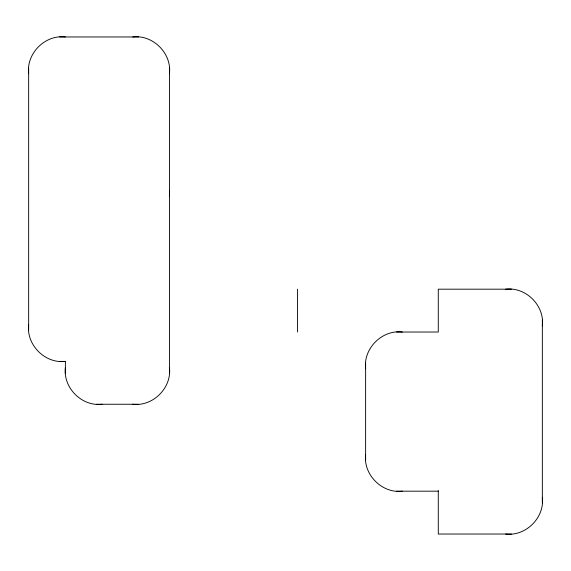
<?xml version="1.0" encoding="UTF-8"?>
<svg xmlns="http://www.w3.org/2000/svg" width="571" height="571" viewBox="0 0 571 571"><rect width="100%" height="100%" fill="white"/><g stroke="black" fill="none" stroke-linecap="round" stroke-linejoin="round"><path stroke-width="0.86" d="M28.657 324.671C26.152 344.92 45.13 363.905 65.387 361.393L65.387 373.334M65.387 367.517C62.874 387.773 81.86 406.759 102.116 404.247M169.451 73.695C171.964 53.438 152.978 34.46 132.722 36.965M169.451 196.124L169.451 190.307M365.626 454.459C363.113 474.708 382.099 493.694 402.355 491.181M542.343 325.905C544.848 305.656 525.87 286.671 505.613 289.183M59.577 36.965L138.532 36.965M511.423 289.183L438.278 289.183L438.278 332.029L396.538 332.029M59.577 361.393L65.387 361.393M96.299 404.247L138.532 404.247M396.538 491.181L438.278 491.181M511.423 534.035L438.278 534.035L438.278 490.489M65.387 36.965C45.13 34.46 26.152 53.438 28.657 73.695M402.355 332.029C382.099 329.517 363.113 348.503 365.626 368.759M132.722 404.247C152.978 406.759 171.964 387.773 169.451 367.517M505.613 534.035C525.87 536.54 544.848 517.562 542.343 497.305M542.343 320.095L542.343 503.115M365.626 362.942L365.626 460.269M297.491 289.183L297.491 332.029M169.451 67.885L169.451 373.334M28.657 67.885L28.657 330.481"/></g></svg>
